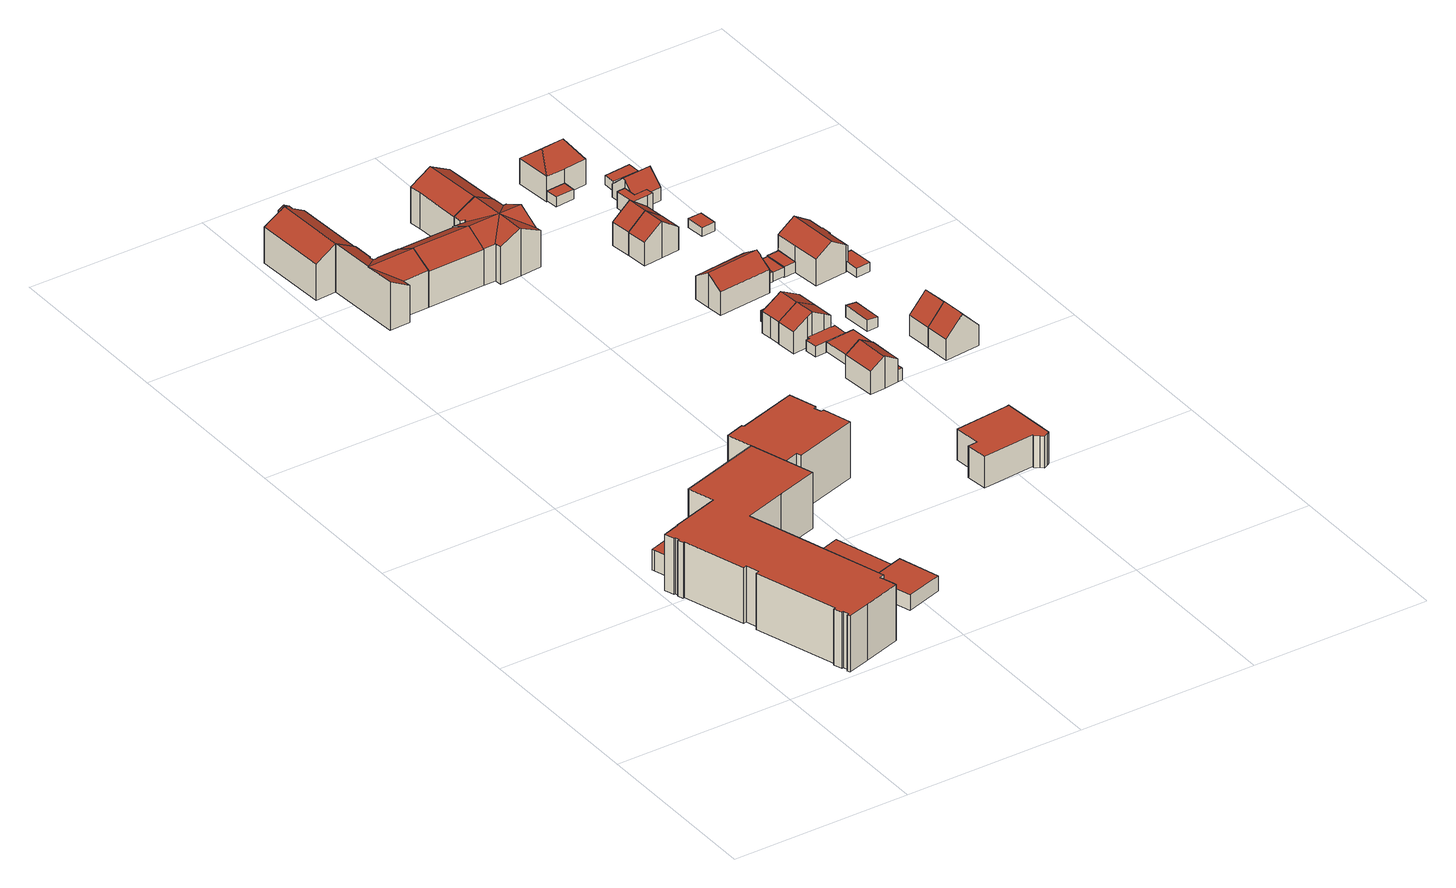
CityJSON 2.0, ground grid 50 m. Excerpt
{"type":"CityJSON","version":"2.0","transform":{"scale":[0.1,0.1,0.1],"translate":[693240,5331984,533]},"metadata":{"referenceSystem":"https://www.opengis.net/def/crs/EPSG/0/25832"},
"CityObjects":{
"building1":{"type":"Building","attributes":{"Gemeindeschluessel":"09162000","HoeheDach":"550.820","HoeheGrund":"534.770","Methode":"1000","NiedrigsteTraufeDesGebaeudes":"540.681","Geometrietyp2DReferenz":"3000","function":"31001_9998","roofType":"1000","measuredHeight":16.05,"storeysAboveGround":4},"geometry":[{"type":"MultiSurface","lod":"2","boundaries":[[[0,1,2,3]],[[4,5,6,7]],[[8,9,10,11]],[[12,13,14,15]],[[16,17,18,19]],[[20,21,22,23,24,25]],[[26,27,28,29]],[[30,31,32,33]],[[34,35,28,27]],[[36,37,38,39]],[[33,32,22,21]],[[20,25,40,41]],[[36,42,43,37]],[[44,40,25,24,45,46,47]],[[48,49,50,51]],[[9,8,52,53,54,55,42,36,39,48,51,56,4,7,57,58,34,27,26,0,3,16,19,30,33,21,20,41,59,60,61,62,12,15]],[[9,15,14,10]],[[7,6,63,57]],[[52,64,65,53]],[[8,11,64,52]],[[51,50,66,56]],[[54,67,68,55]],[[58,69,35,34]],[[44,59,41,40]],[[26,29,1,0]],[[24,23,70,45]],[[3,2,17,16]],[[61,60,47,46,71,72]],[[62,61,72,13,12]],[[28,35,69,63,6,5,66,50,49,38,37,43,68,67,65,64,11,10,14,13,72,71,70,23,22,32,31,18,17,2,1,29]],[[57,63,69,58]],[[56,66,5,4]],[[53,65,67,54]],[[45,70,71,46]],[[55,68,43,42]],[[59,44,47,60]],[[39,38,49,48]],[[19,18,31,30]]],"semantics":{"surfaces":[{"type":"WallSurface"},{"type":"RoofSurface"},{"type":"GroundSurface"}],"values":[0,0,0,0,0,0,0,0,0,0,0,0,0,1,0,2,0,0,0,0,0,0,0,0,0,0,0,0,0,1,0,0,0,0,0,0,0,0]}}]},
"building2":{"type":"Building","attributes":{"Gemeindeschluessel":"09162000","HoeheDach":"540.308","HoeheGrund":"535.179","Methode":"1000","NiedrigsteTraufeDesGebaeudes":"540.308","Geometrietyp2DReferenz":"3000","function":"31001_9998","roofType":"1000","measuredHeight":5.13,"storeysAboveGround":1},"geometry":[{"type":"MultiSurface","lod":"2","boundaries":[[[73,74,75,76,77]],[[75,78,79,76]],[[80,74,73,81]],[[80,81,82,79,78]],[[76,79,82,77]],[[77,82,81,73]],[[74,80,78,75]]],"semantics":{"surfaces":[{"type":"GroundSurface"},{"type":"WallSurface"},{"type":"RoofSurface"}],"values":[0,1,1,2,1,1,1]}}]},
"building3":{"type":"Building","attributes":{"Gemeindeschluessel":"09162000","HoeheDach":"539.780","HoeheGrund":"535.480","Methode":"2000","NiedrigsteTraufeDesGebaeudes":"539.780","Geometrietyp2DReferenz":"3000","function":"51009_1610","roofType":"1000","measuredHeight":4.3},"geometry":[{"type":"MultiSurface","lod":"2","boundaries":[[[83,84,85,86,87,88]],[[86,89,90,87]],[[88,91,92,83]],[[91,90,89,93,94,92]],[[85,93,89,86]],[[87,90,91,88]],[[84,94,93,85]],[[83,92,94,84]]],"semantics":{"surfaces":[{"type":"GroundSurface"},{"type":"WallSurface"},{"type":"RoofSurface"}],"values":[0,1,1,2,1,1,1,1]}}]},
"building4":{"type":"Building","attributes":{"name":"Elly-Heuss-Realschule und Fachoberschule","Gemeindeschluessel":"09162000","HoeheDach":"539.900","HoeheGrund":"535.530","Methode":"1000","NiedrigsteTraufeDesGebaeudes":"539.900","Geometrietyp2DReferenz":"3000","function":"31001_3020","roofType":"1000","measuredHeight":4.37,"storeysAboveGround":1},"geometry":[{"type":"MultiSurface","lod":"2","boundaries":[[[95,96,97,98]],[[99,95,98,100]],[[101,97,96,102]],[[100,101,102,99]],[[98,97,101,100]],[[99,102,96,95]]],"semantics":{"surfaces":[{"type":"WallSurface"},{"type":"GroundSurface"},{"type":"RoofSurface"}],"values":[0,1,2,0,0,0]}}]},
"building5":{"type":"Building","attributes":{"Gemeindeschluessel":"09162000","HoeheDach":"547.720","HoeheGrund":"533.959","Methode":"2000","NiedrigsteTraufeDesGebaeudes":"544.278","Geometrietyp2DReferenz":"3000","function":"31001_1000","roofType":"3100","measuredHeight":13.76,"storeysAboveGround":3},"geometry":[{"type":"MultiSurface","lod":"2","boundaries":[[[103,104,105,106]],[[107,108,109,110]],[[111,112,113,114]],[[111,103,106,115,116,117,107,110,118,119,112]],[[118,120,121,119]],[[122,123,124,125,126]],[[122,126,127,128]],[[120,109,108,123,122,128,114,113,121]],[[116,125,124,117]],[[119,121,113,112]],[[120,118,110,109]],[[107,117,124,123,108]],[[116,115,127,126,125]],[[111,114,104,103]],[[104,114,128,127,105]],[[106,105,127,115]]],"semantics":{"surfaces":[{"type":"WallSurface"},{"type":"GroundSurface"},{"type":"RoofSurface"}],"values":[0,0,0,1,0,2,0,2,0,0,0,0,0,0,2,0]}}]},
"building6":{"type":"Building","attributes":{"Gemeindeschluessel":"09162000","HoeheDach":"550.831","HoeheGrund":"534.720","Methode":"1000","NiedrigsteTraufeDesGebaeudes":"550.831","Geometrietyp2DReferenz":"3000","function":"31001_9998","roofType":"1000","measuredHeight":16.11,"storeysAboveGround":4},"geometry":[{"type":"MultiSurface","lod":"2","boundaries":[[[129,130,131,132]],[[133,134,130,129]],[[135,136,137,138]],[[139,140,141,142,143,133,129,132,144,135,138,145,146]],[[139,147,148,140]],[[142,149,150,143]],[[140,148,151,141]],[[144,152,136,135]],[[138,137,153,145]],[[143,150,134,133]],[[132,131,152,144]],[[153,147,139,146,145]],[[141,151,149,142]],[[153,137,136,152,131,130,134,150,149,151,148,147]]],"semantics":{"surfaces":[{"type":"WallSurface"},{"type":"GroundSurface"},{"type":"RoofSurface"}],"values":[0,0,0,1,0,0,0,0,0,0,0,0,0,2]}}]},
"building7":{"type":"Building","attributes":{"Gemeindeschluessel":"09162000","HoeheDach":"547.810","HoeheGrund":"533.980","Methode":"2000","NiedrigsteTraufeDesGebaeudes":"544.455","Geometrietyp2DReferenz":"3000","function":"31001_1000","roofType":"3100","measuredHeight":13.83,"storeysAboveGround":3},"geometry":[{"type":"MultiSurface","lod":"2","boundaries":[[[154,155,156,157,158,159]],[[160,161,162,163]],[[164,165,166,111,167,168]],[[169,163,162,170,171]],[[164,172,171,170]],[[173,174,175,176]],[[156,155,161,160]],[[177,178,159,158]],[[175,174,167,111,112,177,158,157,156,160,163,169]],[[112,179,178,177]],[[174,173,168,167]],[[166,165,154,159,178,179]],[[173,176,172,164,168]],[[111,166,179,112]],[[172,176,175,169,171]],[[164,170,162,161,155,154,165]]],"semantics":{"surfaces":[{"type":"WallSurface"},{"type":"RoofSurface"},{"type":"GroundSurface"}],"values":[0,0,0,0,1,0,0,0,2,0,0,1,1,0,0,1]}}]},
"building8":{"type":"Building","attributes":{"Gemeindeschluessel":"09162000","HoeheDach":"547.795","HoeheGrund":"534.030","Methode":"1000","NiedrigsteTraufeDesGebaeudes":"544.185","Geometrietyp2DReferenz":"3000","function":"31001_1000","roofType":"3100","measuredHeight":13.77,"storeysAboveGround":3},"geometry":[{"type":"MultiSurface","lod":"2","boundaries":[[[180,181,182,183]],[[163,169,180,183,184]],[[185,186,163,184]],[[185,184,183,182]],[[182,181,187,186,185]],[[163,186,187,169]],[[187,181,180,169]]],"semantics":{"surfaces":[{"type":"RoofSurface"},{"type":"WallSurface"},{"type":"GroundSurface"}],"values":[0,1,1,0,1,2,1]}}]},
"building9":{"type":"Building","attributes":{"Gemeindeschluessel":"09162000","HoeheDach":"547.600","HoeheGrund":"533.919","Methode":"2000","NiedrigsteTraufeDesGebaeudes":"544.307","Geometrietyp2DReferenz":"3000","function":"31001_1000","roofType":"3100","measuredHeight":13.68,"storeysAboveGround":3},"geometry":[{"type":"MultiSurface","lod":"2","boundaries":[[[188,189,190,191]],[[192,193,194,195]],[[196,197,198,199]],[[200,201,202,203,204]],[[194,205,206,207,195]],[[208,209,196,199,210]],[[211,212,213,214]],[[215,216,197,196,209]],[[217,218,191,190]],[[219,220,221,208]],[[207,206,222,223,208]],[[217,224,220,219,218]],[[198,225,226,210,199]],[[227,228,214,213]],[[229,222,206,205]],[[211,189,188,230,212]],[[216,215,202,201]],[[208,203,202,215,209]],[[223,222,229,231,232]],[[194,193,224,217,190,189,211,214,228,225,198,197,216,201,200,231,229,205]],[[200,204,232,231]],[[219,208,230,188,191,218]],[[208,210,226,227,213,212,230]],[[220,224,193,192,221]],[[208,223,232,204,203]],[[207,208,221,192,195]],[[228,227,226,225]]],"semantics":{"surfaces":[{"type":"WallSurface"},{"type":"RoofSurface"},{"type":"GroundSurface"}],"values":[0,0,0,0,0,1,0,0,0,1,1,0,0,0,0,0,0,1,0,2,0,1,1,0,1,1,0]}}]},
"building10":{"type":"Building","attributes":{"Gemeindeschluessel":"09162000","HoeheDach":"547.747","HoeheGrund":"534.080","Methode":"1000","NiedrigsteTraufeDesGebaeudes":"544.333","Geometrietyp2DReferenz":"3000","function":"31001_1000","roofType":"3100","measuredHeight":13.67,"storeysAboveGround":3},"geometry":[{"type":"MultiSurface","lod":"2","boundaries":[[[233,234,235,236]],[[237,238,239,240,241]],[[242,243,244,241,240]],[[234,242,240,239,235]],[[234,233,243,242]],[[245,237,241,244]],[[246,245,244,243,233,236]],[[238,246,236,235,239]],[[237,245,246,238]]],"semantics":{"surfaces":[{"type":"WallSurface"},{"type":"RoofSurface"},{"type":"GroundSurface"}],"values":[0,1,0,1,0,0,2,0,0]}}]},
"building11":{"type":"Building","attributes":{"Gemeindeschluessel":"09162000","HoeheDach":"544.348","HoeheGrund":"535.290","Methode":"1000","NiedrigsteTraufeDesGebaeudes":"544.348","Geometrietyp2DReferenz":"3000","function":"31001_9998","roofType":"1000","measuredHeight":9.06,"storeysAboveGround":2},"geometry":[{"type":"MultiSurface","lod":"2","boundaries":[[[247,248,249,250]],[[251,252,253,254]],[[255,256,257,258]],[[259,248,247,260,261,252,251,262,263,264,265,255,258]],[[251,254,266,262]],[[265,267,256,255]],[[260,247,250,268]],[[261,269,253,252]],[[262,266,270,263]],[[263,270,271,264]],[[259,258,257,272]],[[260,268,269,261]],[[264,271,267,265]],[[257,256,267,271,270,266,254,253,269,268,250,249,272]],[[259,272,249,248]]],"semantics":{"surfaces":[{"type":"WallSurface"},{"type":"GroundSurface"},{"type":"RoofSurface"}],"values":[0,0,0,1,0,0,0,0,0,0,0,0,0,2,0]}}]},
"building12":{"type":"Building","attributes":{"Gemeindeschluessel":"09162000","HoeheDach":"543.810","HoeheGrund":"534.620","Methode":"2000","NiedrigsteTraufeDesGebaeudes":"538.030","Geometrietyp2DReferenz":"3000","function":"31001_1000","roofType":"3100","measuredHeight":9.19,"storeysAboveGround":2},"geometry":[{"type":"MultiSurface","lod":"2","boundaries":[[[273,274,275,276]],[[277,278,279,280,281]],[[282,283,284,285,286]],[[282,286,287,288]],[[276,289,290,273]],[[291,275,284,283]],[[292,290,289,293]],[[288,287,279,278]],[[291,293,289,276,275]],[[277,281,294,295]],[[291,283,282,288,278,277,295,292,293]],[[285,284,275,274,294,281,280]],[[292,295,294,274,273,290]],[[286,285,280,279,287]]],"semantics":{"surfaces":[{"type":"WallSurface"},{"type":"RoofSurface"},{"type":"GroundSurface"}],"values":[0,0,0,0,1,0,0,0,0,0,2,1,0,1]}}]},
"building13":{"type":"Building","attributes":{"Gemeindeschluessel":"09162000","HoeheDach":"543.779","HoeheGrund":"534.230","Methode":"1000","NiedrigsteTraufeDesGebaeudes":"540.481","Geometrietyp2DReferenz":"3000","function":"31001_1000","roofType":"3100","measuredHeight":9.55,"storeysAboveGround":2},"geometry":[{"type":"MultiSurface","lod":"2","boundaries":[[[296,297,298,299,300,301]],[[302,303,304,305]],[[302,305,300,299,306]],[[307,308,309,310,304,303,311]],[[309,296,301,310]],[[307,311,306,299,298]],[[304,310,301,300,305]],[[308,297,296,309]],[[303,302,306,311]],[[307,298,297,308]]],"semantics":{"surfaces":[{"type":"RoofSurface"},{"type":"WallSurface"},{"type":"GroundSurface"}],"values":[0,1,0,2,1,1,1,1,1,1]}}]},
"building14":{"type":"Building","attributes":{"Gemeindeschluessel":"09162000","HoeheDach":"537.326","HoeheGrund":"534.230","Methode":"1000","NiedrigsteTraufeDesGebaeudes":"537.326","Geometrietyp2DReferenz":"3000","function":"31001_2000","roofType":"1000","measuredHeight":3.1},"geometry":[{"type":"MultiSurface","lod":"2","boundaries":[[[312,313,314,315]],[[316,317,314,313,318,319,320,321,322,323,324,325]],[[326,316,325,327]],[[307,322,321,311]],[[327,325,324,328]],[[329,318,313,312]],[[315,314,317,330]],[[308,323,322,307]],[[328,324,323,308]],[[330,326,327,328,308,307,311,303,331,329,312,315]],[[330,317,316,326]],[[311,321,320,303]],[[303,320,319,331]],[[331,319,318,329]]],"semantics":{"surfaces":[{"type":"WallSurface"},{"type":"RoofSurface"},{"type":"GroundSurface"}],"values":[0,1,0,0,0,0,0,0,0,2,0,0,0,0]}}]},
"building15":{"type":"Building","attributes":{"Gemeindeschluessel":"09162000","HoeheDach":"543.814","HoeheGrund":"534.330","Methode":"1000","NiedrigsteTraufeDesGebaeudes":"540.463","Geometrietyp2DReferenz":"3000","function":"31001_1000","roofType":"3100","measuredHeight":9.48,"storeysAboveGround":2},"geometry":[{"type":"MultiSurface","lod":"2","boundaries":[[[332,333,334,335]],[[335,334,336,337]],[[338,339,340,341]],[[337,336,305,342]],[[343,301,339,338]],[[339,301,300,333,344,340]],[[300,305,336,334,333]],[[345,344,333,332]],[[342,305,300,301,343]],[[342,343,338,341,345,332,335,337]],[[341,340,344,345]]],"semantics":{"surfaces":[{"type":"WallSurface"},{"type":"RoofSurface"},{"type":"GroundSurface"}],"values":[0,0,0,0,0,1,1,0,0,2,0]}}]},
"building16":{"type":"Building","attributes":{"Gemeindeschluessel":"09162000","HoeheDach":"537.217","HoeheGrund":"534.430","Methode":"1000","NiedrigsteTraufeDesGebaeudes":"537.217","Geometrietyp2DReferenz":"3000","function":"31001_2000","roofType":"1000","measuredHeight":2.79},"geometry":[{"type":"MultiSurface","lod":"2","boundaries":[[[346,347,348,349]],[[350,351,352,353]],[[349,348,354,355]],[[356,352,351,357,354,348,347,358]],[[359,358,347,346]],[[356,360,353,352]],[[353,360,359,346,349,355,361,350]],[[355,354,357,361]],[[361,357,351,350]],[[360,356,358,359]]],"semantics":{"surfaces":[{"type":"WallSurface"},{"type":"RoofSurface"},{"type":"GroundSurface"}],"values":[0,0,0,1,0,0,2,0,0,0]}}]},
"building17":{"type":"Building","attributes":{"Gemeindeschluessel":"09162000","HoeheDach":"537.287","HoeheGrund":"534.330","Methode":"1000","NiedrigsteTraufeDesGebaeudes":"537.287","Geometrietyp2DReferenz":"3000","function":"31001_2000","roofType":"1000","measuredHeight":2.96},"geometry":[{"type":"MultiSurface","lod":"2","boundaries":[[[362,337,335,332,345,363,364,365,366,367,368]],[[332,335,369,370]],[[371,337,362,372]],[[364,363,373,374]],[[335,337,371,369]],[[345,332,370,375]],[[376,377,366,365]],[[362,368,378,372]],[[364,374,376,365]],[[377,379,367,366]],[[378,368,367,379]],[[374,373,375,370,369,371,372,378,379,377,376]],[[345,375,373,363]]],"semantics":{"surfaces":[{"type":"GroundSurface"},{"type":"WallSurface"},{"type":"RoofSurface"}],"values":[0,1,1,1,1,1,1,1,1,1,1,2,1]}}]},
"building18":{"type":"Building","attributes":{"Gemeindeschluessel":"09162000","HoeheDach":"544.240","HoeheGrund":"534.260","Methode":"2000","NiedrigsteTraufeDesGebaeudes":"537.140","Geometrietyp2DReferenz":"3000","function":"31001_1000","roofType":"3100","measuredHeight":9.98,"storeysAboveGround":2},"geometry":[{"type":"MultiSurface","lod":"2","boundaries":[[[380,381,382,383]],[[384,385,386,387]],[[388,382,381,389,390,391]],[[392,391,385,384]],[[383,382,388,393]],[[394,395,396,390,389]],[[394,397,398,395]],[[380,383,393,392,384,387,399,400]],[[399,398,397,400]],[[392,393,388,391]],[[391,390,396,386,385]],[[399,387,386,396,395,398]],[[380,400,397,394,389,381]]],"semantics":{"surfaces":[{"type":"WallSurface"},{"type":"RoofSurface"},{"type":"GroundSurface"}],"values":[0,0,1,0,0,0,1,2,0,0,1,0,0]}}]},
"building19":{"type":"Building","attributes":{"Gemeindeschluessel":"09162000","HoeheDach":"544.794","HoeheGrund":"534.300","Methode":"1000","NiedrigsteTraufeDesGebaeudes":"540.943","Geometrietyp2DReferenz":"3000","function":"31001_1000","roofType":"3100","measuredHeight":10.49,"storeysAboveGround":2},"geometry":[{"type":"MultiSurface","lod":"2","boundaries":[[[401,402,403,404]],[[405,406,407,408,409]],[[401,409,408,402]],[[405,404,410,406]],[[410,404,403,411]],[[408,407,411,403,402]],[[406,410,411,407]],[[404,405,409,401]]],"semantics":{"surfaces":[{"type":"RoofSurface"},{"type":"GroundSurface"},{"type":"WallSurface"}],"values":[0,1,2,2,0,2,2,2]}}]},
"building20":{"type":"Building","attributes":{"Gemeindeschluessel":"09162000","HoeheDach":"544.850","HoeheGrund":"534.230","Methode":"1000","NiedrigsteTraufeDesGebaeudes":"540.961","Geometrietyp2DReferenz":"3000","function":"31001_1000","roofType":"3100","measuredHeight":10.62,"storeysAboveGround":2},"geometry":[{"type":"MultiSurface","lod":"2","boundaries":[[[412,413,402,414]],[[415,416,414,402,417]],[[416,418,419,412,414]],[[417,402,413,420]],[[421,415,417,420]],[[419,420,413,412]],[[421,418,416,415]],[[418,421,420,419]]],"semantics":{"surfaces":[{"type":"WallSurface"},{"type":"GroundSurface"},{"type":"RoofSurface"}],"values":[0,0,1,2,2,0,0,0]}}]},
"building21":{"type":"Building","attributes":{"Gemeindeschluessel":"09162000","HoeheDach":"537.030","HoeheGrund":"534.160","Methode":"2000","NiedrigsteTraufeDesGebaeudes":"537.030","Geometrietyp2DReferenz":"3000","function":"31001_2000","roofType":"1000","measuredHeight":2.87},"geometry":[{"type":"MultiSurface","lod":"2","boundaries":[[[422,423,424,425]],[[426,427,422,425]],[[428,426,425,424]],[[429,428,424,423]],[[427,429,423,422]],[[426,428,429,427]]],"semantics":{"surfaces":[{"type":"GroundSurface"},{"type":"WallSurface"},{"type":"RoofSurface"}],"values":[0,1,1,1,1,2]}}]},
"building22":{"type":"Building","attributes":{"Gemeindeschluessel":"09162000","HoeheDach":"537.011","HoeheGrund":"534.370","Methode":"1000","NiedrigsteTraufeDesGebaeudes":"537.011","Geometrietyp2DReferenz":"3000","function":"31001_2000","roofType":"1000","measuredHeight":2.64},"geometry":[{"type":"MultiSurface","lod":"2","boundaries":[[[430,431,432,433]],[[431,434,435,432]],[[436,430,433,437]],[[432,435,437,433]],[[434,436,437,435]],[[430,436,434,431]]],"semantics":{"surfaces":[{"type":"WallSurface"},{"type":"GroundSurface"},{"type":"RoofSurface"}],"values":[0,0,0,1,0,2]}}]},
"building23":{"type":"Building","attributes":{"Gemeindeschluessel":"09162000","HoeheDach":"537.985","HoeheGrund":"534.570","Methode":"1000","NiedrigsteTraufeDesGebaeudes":"537.544","Geometrietyp2DReferenz":"3000","function":"31001_2000","roofType":"1000","measuredHeight":3.42},"geometry":[{"type":"MultiSurface","lod":"2","boundaries":[[[438,439,440,441]],[[442,443,440,439]],[[438,441,444,445]],[[444,443,442,445]],[[441,440,443,444]],[[445,442,439,438]]],"semantics":{"surfaces":[{"type":"WallSurface"},{"type":"RoofSurface"},{"type":"GroundSurface"}],"values":[0,1,2,0,0,0]}}]},
"building24":{"type":"Building","attributes":{"Gemeindeschluessel":"09162000","HoeheDach":"545.280","HoeheGrund":"533.810","Methode":"2000","NiedrigsteTraufeDesGebaeudes":"541.067","Geometrietyp2DReferenz":"3000","function":"31001_1000","roofType":"3200","measuredHeight":11.47,"storeysAboveGround":2},"geometry":[{"type":"MultiSurface","lod":"2","boundaries":[[[446,447,448,449]],[[448,450,449]],[[451,452,453]],[[446,454,455,456,447]],[[455,451,457,456]],[[457,451,453,450,448]],[[450,453,452,449]],[[456,457,448,447]],[[446,449,452,454]],[[455,454,452,451]]],"semantics":{"surfaces":[{"type":"WallSurface"},{"type":"RoofSurface"},{"type":"GroundSurface"}],"values":[0,1,1,2,0,1,1,0,0,0]}}]},
"building25":{"type":"Building","attributes":{"Gemeindeschluessel":"09162000","HoeheDach":"537.026","HoeheGrund":"534.380","Methode":"1000","NiedrigsteTraufeDesGebaeudes":"537.026","Geometrietyp2DReferenz":"3000","function":"31001_2000","roofType":"1000","measuredHeight":2.65},"geometry":[{"type":"MultiSurface","lod":"2","boundaries":[[[458,459,460,461]],[[462,463,459,458]],[[464,462,458,461]],[[464,465,463,462]],[[461,460,465,464]],[[460,459,463,465]]],"semantics":{"surfaces":[{"type":"WallSurface"},{"type":"GroundSurface"},{"type":"RoofSurface"}],"values":[0,0,1,0,0,2]}}]},
"building26":{"type":"Building","attributes":{"Gemeindeschluessel":"09162000","HoeheDach":"538.986","HoeheGrund":"534.170","Methode":"1000","NiedrigsteTraufeDesGebaeudes":"538.986","Geometrietyp2DReferenz":"3000","function":"31001_1000","roofType":"1000","measuredHeight":4.82,"storeysAboveGround":2},"geometry":[{"type":"MultiSurface","lod":"2","boundaries":[[[466,467,468,469]],[[470,466,469,471]],[[466,470,472,473,474,475,476,467]],[[474,473,477,478]],[[476,475,479,480]],[[467,476,480,468]],[[472,470,471,481]],[[468,480,479,478,477,481,471,469]],[[473,472,481,477]],[[475,474,478,479]]],"semantics":{"surfaces":[{"type":"WallSurface"},{"type":"RoofSurface"},{"type":"GroundSurface"}],"values":[0,0,1,0,0,0,0,2,0,0]}}]},
"building27":{"type":"Building","attributes":{"Gemeindeschluessel":"09162000","HoeheDach":"545.852","HoeheGrund":"534.760","Methode":"1000","NiedrigsteTraufeDesGebaeudes":"540.698","Geometrietyp2DReferenz":"3000","function":"31001_1000","roofType":"3100","measuredHeight":11.09},"geometry":[{"type":"MultiSurface","lod":"2","boundaries":[[[482,483,484,485]],[[486,482,485,487]],[[488,489,483,482,486]],[[490,491,489,488]],[[487,490,488,486]],[[483,489,491,484]],[[487,485,484,491,490]]],"semantics":{"surfaces":[{"type":"RoofSurface"},{"type":"WallSurface"},{"type":"GroundSurface"}],"values":[0,1,1,1,2,0,1]}}]},
"building28":{"type":"Building","attributes":{"Gemeindeschluessel":"09162000","HoeheDach":"537.223","HoeheGrund":"534.200","Methode":"1000","NiedrigsteTraufeDesGebaeudes":"537.223","Geometrietyp2DReferenz":"3000","function":"31001_2000","roofType":"1000","measuredHeight":3.02},"geometry":[{"type":"MultiSurface","lod":"2","boundaries":[[[492,493,494,495]],[[493,492,496,497]],[[498,499,497,496]],[[499,498,500,501]],[[502,503,501,500]],[[500,498,496,492,495,502]],[[495,494,503,502]],[[499,501,503,494,493,497]]],"semantics":{"surfaces":[{"type":"WallSurface"},{"type":"GroundSurface"},{"type":"RoofSurface"}],"values":[0,0,0,0,0,1,0,2]}}]},
"building29":{"type":"Building","attributes":{"Gemeindeschluessel":"09162000","HoeheDach":"545.799","HoeheGrund":"534.770","Methode":"1000","NiedrigsteTraufeDesGebaeudes":"540.745","Geometrietyp2DReferenz":"3000","function":"31001_1000","roofType":"3100","measuredHeight":11.03},"geometry":[{"type":"MultiSurface","lod":"2","boundaries":[[[504,505,491,490]],[[506,507,505,504]],[[490,491,508,485,487]],[[508,491,505,507,509]],[[510,506,504,490,487]],[[485,508,509,511]],[[487,485,511,510]],[[510,511,509,507,506]]],"semantics":{"surfaces":[{"type":"WallSurface"},{"type":"RoofSurface"},{"type":"GroundSurface"}],"values":[0,0,0,1,2,1,0,0]}}]},
"building30":{"type":"Building","attributes":{"Gemeindeschluessel":"09162000","HoeheDach":"536.873","HoeheGrund":"534.400","Methode":"1000","NiedrigsteTraufeDesGebaeudes":"536.873","Geometrietyp2DReferenz":"3000","function":"31001_2000","roofType":"1000","measuredHeight":2.47},"geometry":[{"type":"MultiSurface","lod":"2","boundaries":[[[512,513,514,515]],[[516,512,515,517]],[[518,514,513,519]],[[516,519,513,512]],[[515,514,518,517]],[[517,518,519,516]]],"semantics":{"surfaces":[{"type":"WallSurface"},{"type":"GroundSurface"},{"type":"RoofSurface"}],"values":[0,1,2,0,0,0]}}]},
"building31":{"type":"Building","attributes":{"Gemeindeschluessel":"09162000","HoeheDach":"541.708","HoeheGrund":"534.050","Methode":"1000","NiedrigsteTraufeDesGebaeudes":"537.716","Geometrietyp2DReferenz":"3000","function":"31001_1000","roofType":"3100","measuredHeight":7.66,"storeysAboveGround":1},"geometry":[{"type":"MultiSurface","lod":"2","boundaries":[[[520,521,522,523,524]],[[525,526,527,528]],[[524,523,529,530]],[[527,531,532,533,528]],[[522,534,529,523]],[[530,529,534,526,525]],[[527,526,534,522,521,535,531]],[[530,525,528,533,532,536,520,524]],[[536,535,521,520]],[[532,531,535,536]]],"semantics":{"surfaces":[{"type":"WallSurface"},{"type":"RoofSurface"},{"type":"GroundSurface"}],"values":[0,0,0,0,1,0,1,2,0,0]}}]},
"building32":{"type":"Building","attributes":{"Gemeindeschluessel":"09162000","HoeheDach":"536.769","HoeheGrund":"534.220","Methode":"1000","NiedrigsteTraufeDesGebaeudes":"536.769","Geometrietyp2DReferenz":"3000","function":"31001_2000","roofType":"1000","measuredHeight":2.55},"geometry":[{"type":"MultiSurface","lod":"2","boundaries":[[[537,538,539,540]],[[538,537,541,542]],[[538,542,543,539]],[[541,537,540,544]],[[543,544,540,539]],[[542,541,544,543]]],"semantics":{"surfaces":[{"type":"WallSurface"},{"type":"RoofSurface"},{"type":"GroundSurface"}],"values":[0,1,0,0,2,0]}}]},
"building33":{"type":"Building","attributes":{"Gemeindeschluessel":"09162000","HoeheDach":"544.920","HoeheGrund":"534.250","Methode":"2000","NiedrigsteTraufeDesGebaeudes":"541.240","Geometrietyp2DReferenz":"3000","function":"31001_1000","roofType":"3100","measuredHeight":10.67,"storeysAboveGround":2},"geometry":[{"type":"MultiSurface","lod":"2","boundaries":[[[545,546,547,548]],[[549,548,547,550,551]],[[549,551,552,492]],[[553,554,555,556]],[[557,558,559,560]],[[552,551,550,561,562]],[[560,559,546,545]],[[558,557,563,564]],[[553,556,565,561,550,547,546,559,558,564]],[[492,552,562,496]],[[557,560,545,548,549,492,496,566,555,554,563]],[[554,553,564,563]],[[566,496,562,561,565]],[[566,565,556,555]]],"semantics":{"surfaces":[{"type":"WallSurface"},{"type":"RoofSurface"},{"type":"GroundSurface"}],"values":[0,0,0,0,0,1,0,0,1,0,2,0,0,0]}}]},
"building34":{"type":"Building","attributes":{"Gemeindeschluessel":"09162000","HoeheDach":"537.331","HoeheGrund":"534.660","Methode":"1000","NiedrigsteTraufeDesGebaeudes":"537.331","Geometrietyp2DReferenz":"3000","function":"31001_2000","roofType":"1000","measuredHeight":2.67},"geometry":[{"type":"MultiSurface","lod":"2","boundaries":[[[567,568,569,570]],[[571,572,573,574]],[[575,576,569,568,573,572]],[[570,569,576,577]],[[574,573,568,567]],[[578,575,572,571]],[[571,574,567,570,577,578]],[[577,576,575,578]]],"semantics":{"surfaces":[{"type":"WallSurface"},{"type":"RoofSurface"},{"type":"GroundSurface"}],"values":[0,0,1,0,0,0,2,0]}}]}
},
"vertices":[
[27,494,18],[27,494,178],[22,509,178],[22,509,18],[163,53,18],[163,53,178],[168,54,178],[168,54,18],[274,336,18],[223,500,18],[223,500,178],[274,336,178],[454,572,18],[454,572,178],[339,536,178],[339,536,18],[26,510,18],[26,510,178],[23,521,178],[23,521,18],[38,630,18],[59,563,18],[59,563,178],[58,565,178],[58,565,77],[38,630,77],[31,495,18],[85,322,18],[85,322,178],[31,495,178],[19,520,18],[19,520,178],[10,548,178],[10,548,18],[95,325,18],[95,325,178],[178,6,18],[178,6,178],[175,14,178],[175,14,18],[35,638,77],[35,638,18],[240,25,18],[240,25,178],[97,657,77],[190,606,77],[168,679,77],[125,665,77],[180,15,18],[180,15,178],[175,31,178],[175,31,18],[345,108,18],[331,103,18],[343,66,18],[346,58,18],[171,29,18],[96,285,18],[106,289,18],[97,657,18],[125,665,18],[398,750,18],[430,649,18],[96,285,178],[345,108,178],[331,103,178],[171,29,178],[343,66,178],[346,58,178],[106,289,178],[190,606,178],[168,679,178],[398,750,178],
[382,399,22],[390,370,22],[274,336,22],[223,500,22],[339,536,22],[274,336,73],[223,500,73],[390,370,73],[382,399,73],[339,536,73],
[330,352,25],[390,370,25],[375,420,25],[431,438,25],[480,274,25],[363,239,25],[431,438,68],[480,274,68],[363,239,68],[330,352,68],[375,420,68],[390,370,68],
[509,282,25],[509,282,69],[543,169,69],[543,169,25],[405,251,25],[440,137,25],[440,137,69],[405,251,69],
[35,2067,10],[35,2067,113],[23,2270,113],[23,2270,10],[92,2287,10],[92,2287,141],[107,2288,133],[107,2288,10],[94,2071,10],[154,2075,10],[154,2075,113],[94,2071,147],[74,2273,10],[74,2286,10],[81,2286,10],[107,2275,10],[142,2276,10],[107,2275,133],[142,2276,113],[91,2274,142],[90,2287,142],[81,2286,137],[74,2286,133],[74,2273,133],[74,2273,142],[83,2274,147],
[620,781,17],[620,781,178],[628,782,178],[628,782,17],[613,800,17],[613,800,178],[473,648,17],[473,648,178],[468,661,178],[468,661,17],[377,819,17],[428,835,17],[432,830,17],[597,881,17],[621,804,17],[652,703,17],[430,649,17],[398,750,17],[377,819,178],[428,835,178],[597,881,178],[621,804,178],[432,830,178],[652,703,178],[430,649,178],
[158,2006,115],[164,2000,118],[164,2000,10],[158,2006,10],[152,2012,10],[152,2012,118],[171,2006,10],[171,2006,115],[233,2009,115],[233,2009,10],[102,1944,148],[102,1945,148],[94,2071,148],[108,1860,10],[108,1860,148],[240,1891,10],[236,1950,148],[240,1891,115],[166,1888,115],[166,1862,116],[166,1862,10],[165,1888,10],[165,1888,115],[158,2018,10],[158,2018,115],[154,2075,115],
[240,1891,113],[403,1896,113],[400,1956,148],[236,1951,148],[233,2009,114],[396,2018,112],[396,2018,10],[403,1896,10],
[428,2013,117],[428,2013,9],[421,2018,9],[421,2018,114],[438,1897,115],[438,1897,9],[440,1878,9],[440,1878,116],[547,2027,115],[547,2027,9],[543,2060,9],[543,2060,115],[558,1965,9],[558,1975,9],[558,1975,141],[558,1966,146],[558,1965,146],[500,1881,9],[500,1881,145],[498,1881,146],[492,1962,146],[549,2027,114],[485,2056,146],[431,2016,9],[431,2016,117],[434,2020,118],[434,2020,9],[557,2027,114],[557,2027,9],[396,2018,9],[396,2018,114],[400,1957,146],[403,1896,114],[435,1897,114],[560,1886,114],[559,1903,113],[403,1896,9],[423,2052,9],[423,2052,114],[425,2028,114],[425,2028,9],[560,1886,9],[430,2015,116],[559,1934,9],[559,1934,129],
[532,2193,11],[532,2193,114],[543,2060,114],[543,2060,11],[413,2184,114],[424,2052,113],[484,2056,147],[469,2222,147],[410,2217,114],[529,2227,114],[529,2227,11],[410,2217,11],[413,2184,11],[424,2052,11],
[909,543,23],[882,540,23],[882,540,113],[909,543,113],[1072,506,23],[1061,632,23],[1061,632,113],[1072,506,113],[1036,488,23],[1036,488,113],[1036,493,113],[1036,493,23],[888,479,23],[902,616,23],[1050,631,23],[1075,482,23],[1069,478,23],[1055,471,23],[1047,479,23],[1075,482,113],[1047,479,113],[902,616,113],[1050,631,113],[1069,478,113],[1055,471,113],[888,479,113],
[978,1022,50],[978,1022,82],[981,986,82],[981,986,50],[972,1078,16],[929,1074,16],[929,1074,108],[930,1074,108],[972,1078,83],[896,977,16],[939,981,16],[939,981,108],[938,981,108],[896,977,82],[887,1070,82],[887,1070,16],[994,987,50],[990,1023,50],[981,986,16],[990,1023,16],[994,987,16],[977,1022,82],[977,1022,16],
[847,1231,75],[889,1235,99],[903,1236,107],[903,1236,108],[898,1293,108],[841,1287,75],[960,1241,75],[960,1241,12],[955,1299,12],[955,1299,75],[938,1239,88],[903,1236,12],[889,1235,12],[847,1231,12],[841,1287,12],[938,1239,12],
[974,1199,12],[974,1199,43],[943,1196,43],[943,1196,12],[882,1190,43],[915,1193,43],[971,1239,43],[961,1238,43],[960,1241,43],[938,1239,43],[903,1236,43],[889,1235,43],[890,1226,43],[879,1225,43],[882,1190,12],[879,1225,12],[890,1226,12],[971,1239,12],[915,1193,12],[961,1238,12],
[892,1353,13],[892,1353,108],[904,1355,101],[904,1355,13],[949,1359,75],[949,1359,13],[838,1319,13],[838,1319,75],[835,1347,75],[835,1347,13],[955,1299,13],[841,1287,13],[876,1351,98],[876,1351,13],
[985,1096,14],[985,1096,42],[925,1090,42],[925,1090,14],[974,1199,14],[974,1199,42],[998,1201,42],[998,1201,14],[915,1193,42],[915,1193,14],[1009,1081,42],[943,1196,42],[986,1079,42],[986,1079,14],[1009,1081,14],[943,1196,14],
[949,1366,13],[875,1363,13],[863,1362,13],[860,1392,13],[919,1400,13],[955,1404,13],[959,1367,13],[904,1355,43],[892,1353,43],[949,1359,43],[949,1366,43],[875,1363,43],[863,1362,43],[876,1351,43],[860,1392,43],[919,1400,43],[959,1367,43],[955,1404,43],
[943,1515,13],[943,1515,103],[947,1482,80],[947,1482,13],[785,1558,13],[785,1558,80],[936,1575,80],[936,1575,13],[795,1466,80],[944,1515,103],[942,1528,112],[790,1512,112],[790,1512,13],[795,1466,13],[944,1515,41],[937,1575,41],[937,1575,80],[980,1516,41],[974,1578,41],[974,1578,13],[980,1516,13],
[871,1757,80],[864,1819,80],[812,1812,118],[818,1751,118],[818,1751,13],[766,1746,13],[760,1805,13],[864,1819,13],[871,1757,13],[766,1746,80],[760,1805,79],
[858,1875,12],[858,1875,80],[864,1819,12],[760,1805,80],[760,1805,12],[812,1812,119],[753,1863,12],[806,1869,12],[806,1869,119],[753,1863,80],
[732,2113,12],[786,2117,12],[789,2082,12],[735,2078,12],[735,2078,40],[732,2113,40],[789,2082,40],[786,2117,40],
[800,1880,40],[797,1908,40],[797,1908,14],[800,1880,14],[853,1916,40],[853,1916,14],[858,1886,40],[858,1886,14],
[1036,1289,16],[1036,1289,50],[1068,1292,45],[1068,1292,16],[1043,1207,50],[1075,1210,45],[1075,1210,16],[1043,1207,16],
[723,2215,8],[732,2113,8],[732,2113,81],[723,2215,81],[755,2166,123],[851,2123,81],[843,2225,81],[820,2172,123],[843,2225,8],[851,2123,8],[786,2117,8],[786,2117,81],
[1014,1519,14],[1014,1519,40],[980,1516,40],[980,1516,14],[1009,1582,14],[1009,1582,40],[974,1578,14],[974,1578,40],
[876,1993,60],[879,1956,60],[879,1956,12],[876,1993,12],[853,1991,60],[853,1991,12],[857,1932,60],[904,1936,60],[919,1938,60],[916,1959,60],[902,1958,60],[904,1936,12],[919,1938,12],[916,1959,12],[902,1958,12],[857,1932,12],
[1128,996,77],[1178,1001,129],[1172,1070,129],[1122,1065,77],[1128,996,18],[1122,1065,18],[1228,1006,18],[1228,1006,77],[1222,1075,18],[1222,1075,77],
[1049,1522,12],[1049,1522,42],[1014,1519,42],[1014,1519,12],[1043,1587,12],[1043,1587,42],[1042,1587,12],[1042,1587,42],[1042,1585,12],[1042,1585,42],[1009,1582,12],[1009,1582,42],
[1219,1109,18],[1219,1109,77],[1215,1144,18],[1215,1144,77],[1172,1070,128],[1165,1139,128],[1115,1134,18],[1115,1134,77],
[984,1828,14],[984,1828,39],[989,1776,39],[989,1776,14],[945,1825,14],[950,1773,14],[950,1773,39],[945,1825,39],
[876,1993,10],[876,1993,83],[875,1998,87],[872,2040,47],[872,2040,10],[957,2001,10],[957,2001,83],[960,1963,47],[960,1963,10],[953,2047,47],[953,2047,10],[902,1958,47],[902,1958,10],[916,1959,10],[957,2005,87],[879,1956,47],[879,1956,10],
[963,2065,38],[888,2059,38],[888,2059,12],[963,2065,12],[961,2099,38],[886,2092,38],[886,2092,12],[961,2099,12],
[1154,1455,12],[1154,1455,87],[1150,1455,89],[1150,1455,12],[1057,1445,12],[1105,1450,119],[1057,1445,87],[1049,1522,87],[1151,1556,82],[1151,1556,12],[1144,1555,12],[1144,1555,87],[1147,1528,12],[1147,1528,87],[1151,1485,87],[1151,1485,12],[1092,1591,119],[1043,1587,87],[1154,1529,12],[1154,1529,82],[1140,1596,87],[1140,1596,12],
[1151,1485,17],[1151,1485,43],[1187,1488,43],[1187,1488,17],[1150,1455,17],[1150,1455,43],[1154,1455,43],[1154,1455,17],[1154,1415,43],[1194,1419,43],[1194,1419,17],[1154,1415,17]
]}
